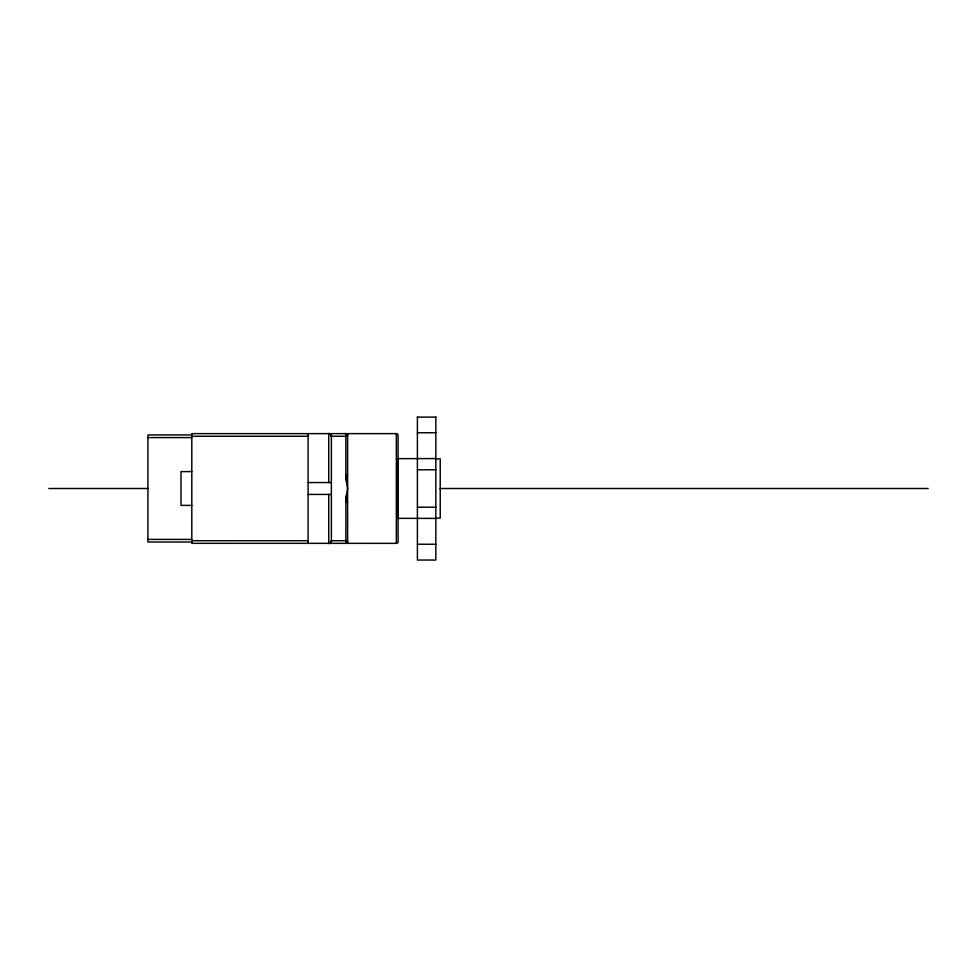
<?xml version="1.0" encoding="UTF-8"?>
<svg xmlns="http://www.w3.org/2000/svg" width="977" height="977" viewBox="0 0 977 977"><rect width="100%" height="100%" fill="white"/><g stroke="black" fill="none" stroke-linecap="round" stroke-linejoin="round"><path stroke-width="1.47" d="M346.42 495.559L346.224 497.061A47.726 47.726 0 0 0 345.882 500.957L345.858 543.322A1.759 1.759 0 0 0 347.617 541.6M345.882 500.957L345.858 502.263L347.568 502.263M345.907 500.517L346.334 496.206M346.395 495.766L347.617 488.5L346.42 481.429M417.399 417.118L435.84 417.118M417.399 432.75L435.84 432.75M396.332 433.629L191.81 433.629L191.81 543.322L396.332 543.359A1.759 1.759 0 0 0 398.091 541.6L398.091 435.388A1.759 1.759 0 0 0 396.332 433.629L396.332 543.359M191.81 434.948L147.918 434.948L147.918 542.015L191.81 542.04M191.81 436.267L308.109 436.267M347.568 436.267L331.374 436.267L331.374 540.721L347.568 540.721M147.918 437.586L191.81 437.586M435.84 458.579L397.651 458.653L397.651 518.335L435.84 518.408M435.84 458.872L440.224 458.872L440.224 518.115L435.84 518.115M417.399 469.79L435.84 469.79M191.81 471.598L181.014 471.598L181.014 505.39L191.81 505.39M347.592 474.724L345.858 474.724L345.858 433.666A1.759 1.759 0 0 1 347.617 435.388M308.109 482.565L331.374 482.565M48.85 488.5L148.077 488.5M439.65 488.5L928.15 488.5M308.109 494.423L331.374 494.423M417.399 507.197L435.84 507.197M147.918 539.402L191.81 539.402M191.81 540.721L308.109 540.721M417.399 544.238L435.84 544.238M346.456 481.649L345.858 474.724L345.882 476.031A47.726 47.726 0 0 0 346.224 479.927L346.249 480.147M435.84 416.959L435.84 560.041L417.399 560.041L417.399 416.959M347.617 433.629L347.617 543.359M328.748 433.629L328.748 482.565M328.748 494.423L328.748 543.359M308.109 433.629L308.109 543.359M331.056 540.769A3.505 2.479 0 0 1 328.87 543.591M331.618 436.133A3.505 2.479 90 0 0 328.785 433.959A3.505 2.479 -90 0 1 330.482 434.313M328.858 433.397A3.505 2.479 0 0 1 331.056 436.218M331.606 540.855A3.505 2.479 90 0 1 328.785 543.029"/></g></svg>
